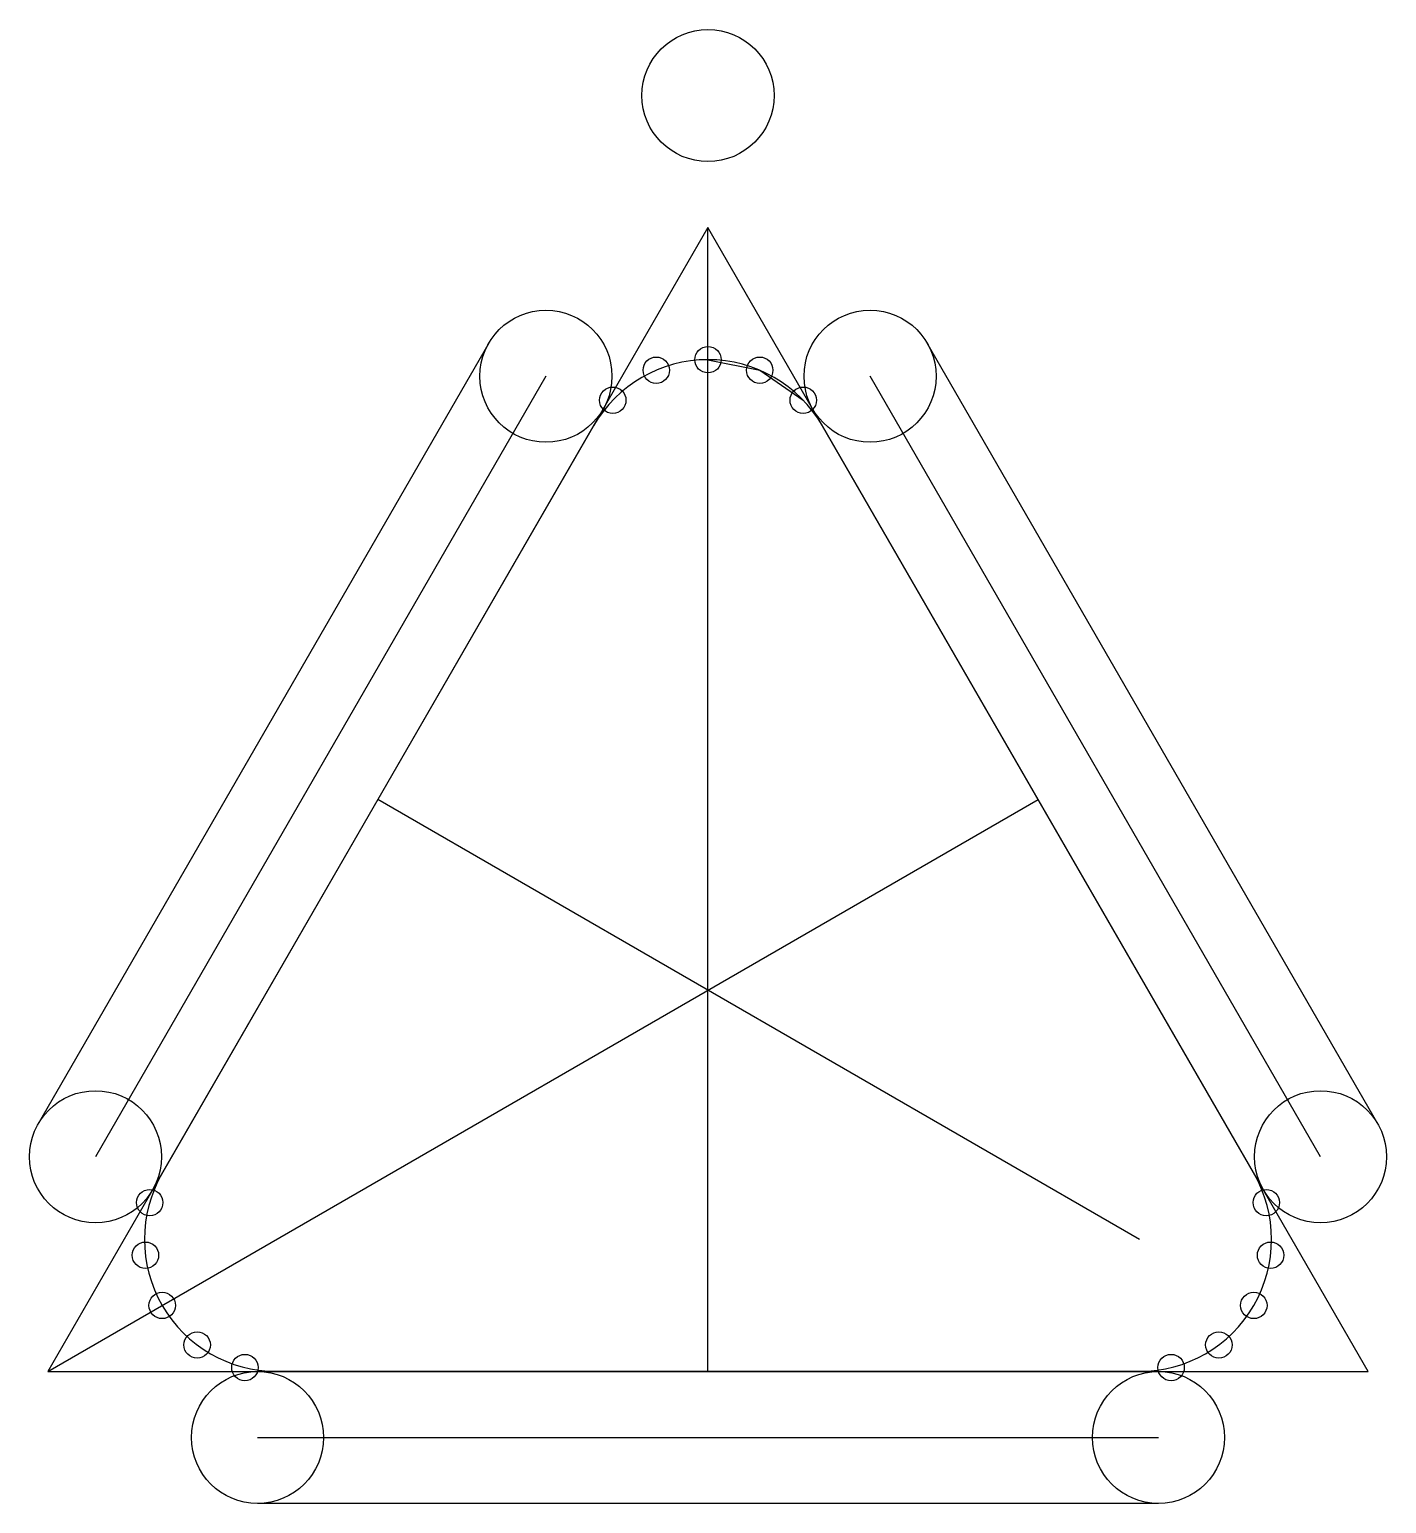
# Model space of a CAD drawing. Header units: millimetres. Extents: x -0.4 to 25.8, y -2.5 to 25.8.
import ezdxf

# ---------------------------------------------------------------- set-up
doc = ezdxf.new("R2010")
doc.units = ezdxf.units.MM
doc.header["$MEASUREMENT"] = 0

msp = doc.modelspace()

# ---------------------------------------------------------------- linework, layer by layer
for p, q in [((12.7, 0), (12.7, 21.997)), ((8.483, 19.773), (-0.183, 4.764)), ((25.583, 4.764), (16.917, 19.773)), ((12.7, 19.457), (13.695, 19.254)), ((9.583, 19.138), (0.917, 4.129)), ((13.695, 19.254), (14.532, 18.677)), ((24.483, 4.129), (15.817, 19.138)), ((10.683, 18.503), (2.017, 3.494)), ((23.383, 3.494), (14.717, 18.503)), ((0, 0), (19.05, 10.999)), ((21.001, 2.54), (6.35, 10.999)), ((21.366, 0), (4.034, 0)), ((4.034, -1.27), (21.366, -1.27)), ((21.366, -2.54), (4.034, -2.54))]:
    msp.add_line(p, q)
msp.add_lwpolyline([(12.7, 21.997), (0, 0), (25.4, 0)], close=True)
for centre, radius in [((12.7, 24.537), 1.27), ((9.583, 19.138), 1.27), ((15.817, 19.138), 1.27), ((12.7, 19.457), 0.254), ((11.705, 19.254), 0.254), ((13.695, 19.254), 0.254), ((10.868, 18.677), 0.254), ((14.532, 18.677), 0.254), ((0.917, 4.129), 1.27), ((24.483, 4.129), 1.27), ((1.96, 3.246), 0.254), ((23.44, 3.246), 0.254), ((1.878, 2.234), 0.254), ((23.522, 2.234), 0.254), ((2.2, 1.27), 0.254), ((23.2, 1.27), 0.254), ((2.873, 0.509), 0.254), ((22.527, 0.509), 0.254), ((3.791, 0.074), 0.254), ((21.609, 0.074), 0.254), ((4.034, -1.27), 1.27), ((21.366, -1.27), 1.27)]:
    msp.add_circle(centre, radius)
for centre, start, end in [((12.7, 16.917), 30, 150), ((4.399, 2.54), 150, 270), ((21.001, 2.54), -90, 30)]:
    msp.add_arc(centre, 2.54, start, end)

doc.saveas('drawing.dxf')
